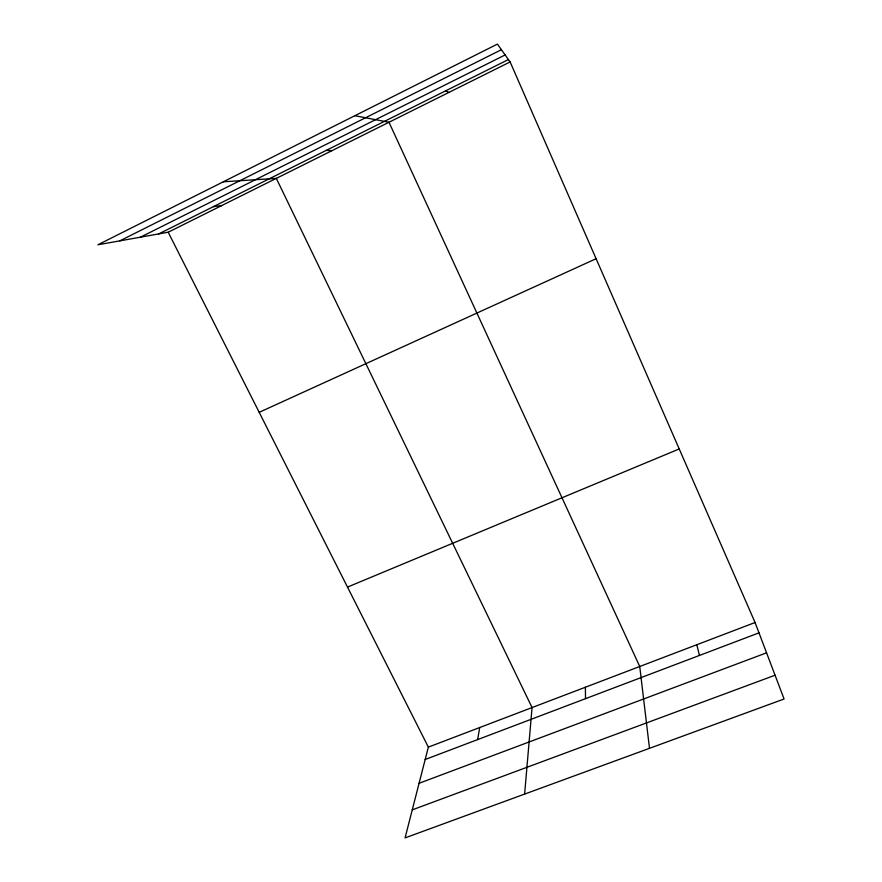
<?xml version="1.0" encoding="UTF-8"?>
<svg xmlns="http://www.w3.org/2000/svg" width="882" height="882" viewBox="0 0 882 882"><rect width="100%" height="100%" fill="white"/><g stroke="black" fill="none" stroke-linecap="round" stroke-linejoin="round"><path stroke-width="1.32" d="M524.625 794.087L532.055 707.562L276.32 178.373L223.289 181.791M477.614 739.612L479.72 727.529M168.197 232.22L428.354 747.12L405.07 837.9L784.076 698.996L755.069 622.516L510.116 61.938L497.404 44.1L97.924 244.777L168.197 232.22L510.116 61.938M119.842 240.852L501.395 49.712M140.436 237.181L505.121 54.938M158.727 233.906L508.418 59.557M259.198 412.324L596.1 258.724M347.497 587.092L679.228 448.949M428.354 747.12L755.069 622.516M425.179 759.501L758.994 632.857M419.071 783.293L766.568 652.823M412.258 809.863L775.058 675.215M213.389 206.653L221.713 205.572M326.197 150.414L332.073 150.601M354.862 115.707L388.984 122.256L639.737 666.494L649.494 748.322M445.73 90.813L448.894 92.423M696.824 644.72L699.426 655.458M585.383 687.232L585.516 698.665"/></g></svg>
